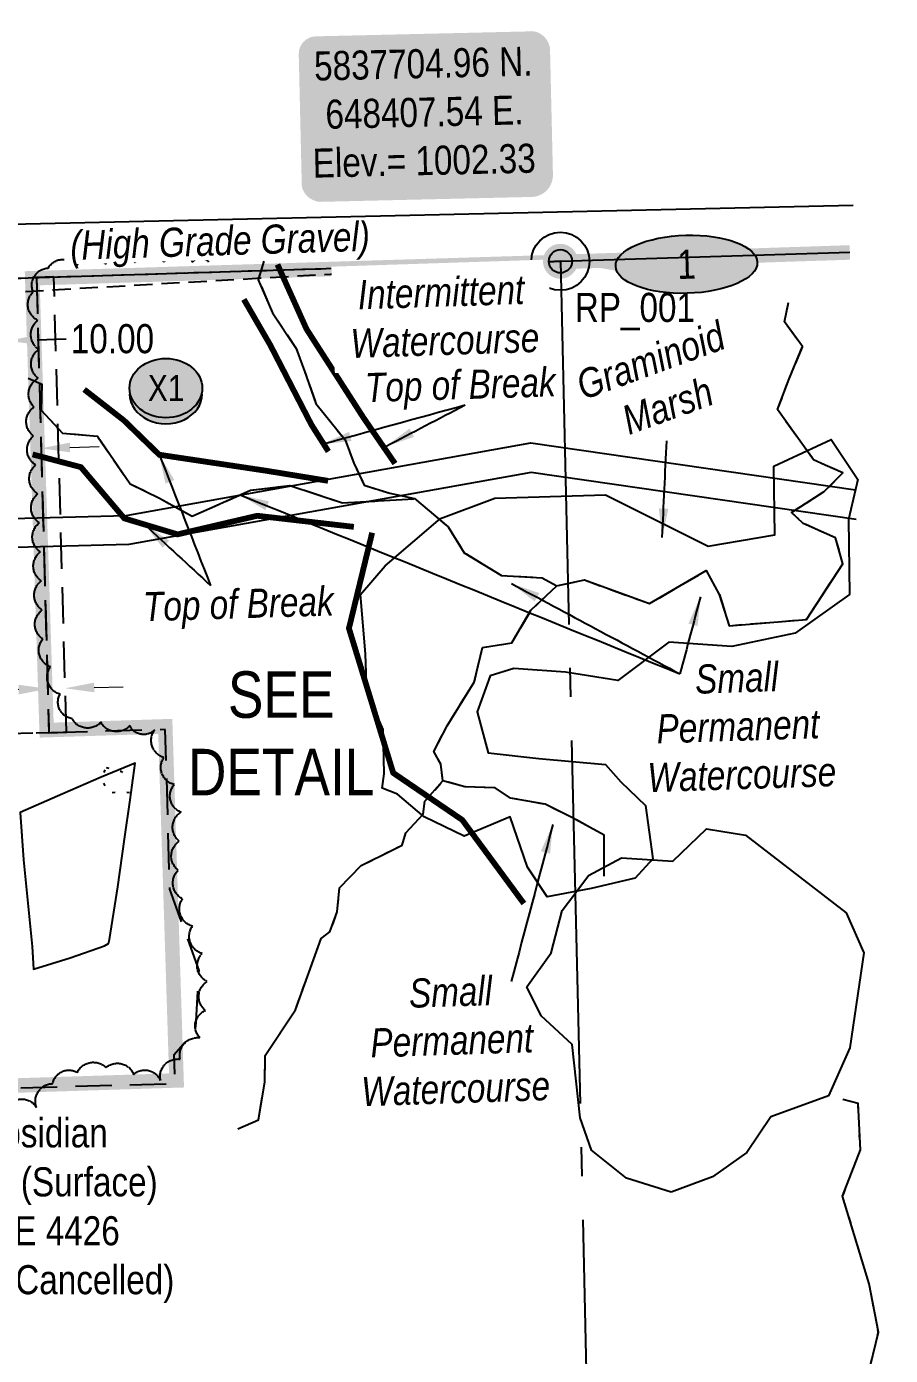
# Model space of a CAD drawing. Extents: x 647483 to 650733, y 5836505 to 5838421.
# Drawn here: x 648223.9 to 648521.1, y 5837328.4 to 5837785.7 of the extents above; entities that cross this region are included whole.
import ezdxf
from ezdxf.enums import TextEntityAlignment as Align

# ---------------------------------------------------------------- set-up
doc = ezdxf.new("R2010")
doc.units = 0
doc.header["$LTSCALE"] = 5
doc.header["$PDSIZE"] = 0.5
for name, pattern in [('0', [1, 1, 0]), ('CENTERLINEX3', [5, 2.5, -1, 0.5, -1]), ('foc-ACCESSROAD', [3.75, 2.5, -1.25]), ('foc-FLOWLINE', [3.75, 2.5, -1.25]), ('foc-QUARTERLINE', [33, 25, -3, 2, -3]), ('foc-TIELINE', [1.875, 1.25, -0.625]), ('foc-TOPO', [1, 0.2, -0.8]), ('foc-TOPO-ephemeral', [6.25, 3.125, -0.625, 0.625, -0.625, 0.625, -0.625]), ('foc-WHEELTRACKS', [2, 0.4, -1.6])]:
    doc.linetypes.add(name, pattern=pattern)
doc.layers.get('Defpoints').update_dxf_attribs({"color": 9})
for name, color, linetype in [('35', 37, 'Continuous'), ('AS-FENCE', 48, 'foc-FENCE'), ('C-AR', 13, 'foc-ACCESSROAD'), ('C-WS', 13, 'foc-ACCESSROAD'), ('DETAIL-T', 7, 'Continuous'), ('F-EZE', 190, 'foc-FLOWLINE'), ('F-RW', 190, 'Continuous'), ('L-MON', 1, 'Continuous'), ('L-SEC', 7, 'Continuous'), ('L-SECQ', 8, 'foc-QUARTERLINE'), ('L-TIE', 7, 'foc-TIELINE'), ('P-CROSSINGS', 250, 'Continuous'), ('P-ELEVATION', 7, 'Continuous'), ('P-TXT', 4, 'Continuous'), ('T-BUSH', 110, '0'), ('T-DRAW', 143, 'foc-TOPO-ephemeral'), ('T-LOW-AREA', 48, 'foc-TOPO'), ('T-WATER', 160, 'Continuous'), ('T-WATER-P3', 160, 'foc-WHEELTRACKS'), ('T-WATER-T', 170, 'Continuous'), ('WATERCOURSE', 146, 'foc-TIELINE'), ('WATERCOURSE-BANKS', 144, 'Continuous'), ('WETLAND', 143, 'Continuous'), ('WETLAND-T', 146, 'Continuous')]:
    doc.layers.add(name, color=color, linetype=linetype)
doc.layers.add('AS-FMA BOUNDARY', color=7, linetype='Continuous', true_color=0x008f47, transparency=0.7)
for name, color, linetype, lineweight in [('C-AR-T', 13, 'Continuous', 9), ('F-AR-T', 190, 'Continuous', 9), ('F-WS-T', 190, 'Continuous', 9), ('T-TEXT', 48, 'Continuous', 18)]:
    doc.layers.add(name, color=color, linetype=linetype, lineweight=lineweight)
doc.styles.add('80', font='ARIALN.TTF', dxfattribs={"height": 10})
doc.styles.add('80CG', font='ARIALN.TTF', dxfattribs={"height": 10})
doc.styles.add('80L', font='ARIALN.TTF', dxfattribs={"height": 10})
doc.styles.add('80LS', font='ARIALNI.TTF', dxfattribs={"height": 10})
doc.styles.add('Crossing', font='ARIALN.TTF', dxfattribs={"height": 10})
doc.styles.add('foc-LtypeFont', font='ARIALN.TTF', dxfattribs={"height": 7.35})
doc.linetypes.add('foc-FENCE', pattern='A,10,-1,["X",foc-LtypeFont,S=0.2,R=0,X=-0.625,Y=-0.75],-1.24', length=12.24)
doc.linetypes.add('foc-TOPO-flowdirection-NOLINE', pattern='A,0,[">",foc-LtypeFont,S=0.3,R=0,X=0,Y=-0.945],-20,[">",foc-LtypeFont,S=0.3,R=0,X=0,Y=-0.945],0', length=20)
doc.dimstyles.new('Compass 5 000', dxfattribs={"dimscale": 5, "dimtxt": 9, "dimasz": 2, "dimexe": 0.2, "dimexo": 0.0625, "dimgap": 0.5, "dimtad": 0, "dimtih": 1, "dimtoh": 1, "dimzin": 0, "dimdsep": 46, "dimtxsty": '80CG', "dimcen": 0.1, "dimse1": 1, "dimse2": 1, "dimclrd": 256, "dimclrt": 256, "dimaunit": 1, "dimadec": 4, "dimazin": 0, "dimtfac": 0.06, "dimtofl": 0, "dimtmove": 0, "dimatfit": 1, "dimfxl": 0.2, "dimtolj": 1, "dimtzin": 0, "dimlwd": -1, "dimarcsym": 0})

# ---------------------------------------------------------------- blocks, each defined once
blk = doc.blocks.new('fdia')
at = {"color": 255, "const_width": 1}
blk.add_lwpolyline([(-0.5, 0, 1), (0.5, 0, 1)], format="xyb", close=True, dxfattribs=at)
blk = doc.blocks.new('Fdiaa')
blk.add_blockref('fdia', (0, 0))
blk = doc.blocks.new('fdib')
at = {"color": 1, "const_width": 1.6}
blk.add_lwpolyline([(-0.4, 0, 1), (0.4, 0, 1)], format="xyb", close=True, dxfattribs=at)
at = {"color": 1}
blk.add_circle((0, 0), 0.8, dxfattribs=at)
blk = doc.blocks.new('Fdibb')
blk.add_blockref('fdib', (0, 0))
blk = doc.blocks.new('fdicc')
for name in ['Fdibb', 'Fdiaa']:
    blk.add_blockref(name, (0, 0))
blk = doc.blocks.new('FDI')
blk.add_blockref('fdicc', (0, 0))
blk = doc.blocks.new('*D391')
at = {"layer": 'Defpoints', "color": 0, "transparency": 16777216}
for p in [(648227.76, 5837681.3), (648233.76, 5837681.47), (648237.15, 5837557.99)]:
    blk.add_point(p, dxfattribs=at)
at = {"layer": 'F-AR-T', "transparency": 16777216}
for p, q in [((648221.16, 5837557.55), (648196.14, 5837556.86)), ((648247.14, 5837558.26), (648257.14, 5837558.54))]:
    blk.add_line(p, q, dxfattribs=at)
for points in [[(648247.1, 5837559.93), (648247.19, 5837556.6), (648237.15, 5837557.99)], [(648221.11, 5837559.21), (648221.2, 5837555.88), (648231.15, 5837557.82)]]:
    blk.add_solid(points, dxfattribs=at)
at = {"layer": 'F-AR-T', "transparency": 16777216, "insert": (648120.99, 5837556.86), "char_height": 10, "attachment_point": 5, "style": '80CG', "bg_fill": 3, "box_fill_scale": 1.1, "bg_fill_color": 256, "bg_fill_true_color": 13158600, "bg_fill_transparency": 0}
blk.add_mtext('\\A1;Fortis\\P6.00 Vegetation Control R/W\\PEZE 880172', dxfattribs=at)
blk = doc.blocks.new('*U434')
h = blk.add_hatch(color=254)
edge = h.paths.add_edge_path()
edge.add_line((-36.5, -28.5), (36.5, -28.5))
edge.add_arc((36.5, -22.5), 6, 270, 360)
edge.add_line((42.5, -22.5), (42.5, 21))
edge.add_arc((36.5, 21), 6, 0, 90)
edge.add_line((36.5, 27), (-36.5, 27))
edge.add_arc((-36.5, 21), 6, 90, 180)
edge.add_line((-42.5, 21), (-42.5, -22.5))
edge.add_arc((-36.5, -22.5), 6, 180, 270)
at = {"color": 1, "flags": 128}
blk.add_lwpolyline([(-36.5, -28.5, 3, 3, 0), (36.5, -28.5, 3, 3, 0.414214), (42.5, -22.5, 3, 3, 0), (42.5, 21, 3, 0, 0.414214), (36.5, 27, 0, 0, 0), (-36.5, 27, 0, 0, 0.414214), (-42.5, 21, 0, 0, 0), (-42.5, -22.5, 0, 3, 0.414214)], format="xyseb", close=True, dxfattribs=at)
blk.add_lwpolyline([(-15.41, -21.97, 0, 10, 0), (0, 0, 5, 5, 0)], format="xyseb", dxfattribs=at)
at = {"color": 1, "style": '80'}
blk.add_attdef('ENTER_TEXT_001', (-37.38, -4.99), '', height=10, dxfattribs=at)
blk = doc.blocks.new('*U456')
at = {"layer": 'P-ELEVATION'}
h = blk.add_hatch(color=111, dxfattribs=at)
h.dxf.hatch_style = 1
edge = h.paths.add_edge_path()
edge.add_ellipse((0, 0), major_axis=(-24.38, 0), ratio=0.410256, start_angle=0, end_angle=360)
at = {"layer": 'P-ELEVATION', "color": 7, "flags": 128}
blk.add_lwpolyline([(0, 0, 12.5, 0, 0), (-43.36, 2.22, 0, 0, 0)], format="xyseb", dxfattribs=at)
at = {"layer": 'P-ELEVATION', "color": 7}
blk.add_ellipse((0, 0), major_axis=(-24.38, 0), ratio=0.410256, dxfattribs=at)
at = {"layer": 'P-ELEVATION', "style": '80'}
blk.add_attdef('ELEVATION', text='', height=10, dxfattribs=at).set_placement((0, 0), align=Align.MIDDLE_CENTER)
blk = doc.blocks.new('*D569')
at = {"layer": 'Defpoints', "color": 0, "linetype": 'Continuous', "transparency": 16777216}
for p in [(648217.48, 5837677.59), (648207.78, 5837668.53), (648217.77, 5837668.86)]:
    blk.add_point(p, dxfattribs=at)
at = {"layer": 'P-TXT', "transparency": 16777216}
for p, q in [((648227.48, 5837677.93), (648237.47, 5837678.26)), ((648197.5, 5837676.92), (648187.5, 5837676.59))]:
    blk.add_line(p, q, dxfattribs=at)
at = {"layer": 'P-TXT', "linetype": 'Continuous', "transparency": 16777216}
for points in [[(648197.44, 5837678.59), (648197.55, 5837675.26), (648207.49, 5837677.26)], [(648227.42, 5837679.59), (648227.53, 5837676.26), (648217.48, 5837677.59)]]:
    blk.add_solid(points, dxfattribs=at)
at = {"layer": 'P-TXT', "linetype": 'Continuous', "transparency": 16777216, "insert": (648253.41, 5837678.26), "char_height": 10, "attachment_point": 5, "style": '80CG'}
blk.add_mtext('\\A1;10.00', dxfattribs=at)
blk = doc.blocks.new('xing2')
h = blk.add_hatch(color=50)
h.dxf.hatch_style = 1
edge = h.paths.add_edge_path()
edge.add_ellipse((0, 0), major_axis=(-12.5, 0), ratio=0.816297, start_angle=0, end_angle=360)
h = blk.add_hatch(color=250)
h.dxf.hatch_style = 1
edge = h.paths.add_edge_path()
edge.add_ellipse((0, -2.05), major_axis=(-12.5, 0), ratio=0.816297, start_angle=0, end_angle=180)
edge.add_line((12.5, -2.05), (12.5, 0))
edge.add_ellipse((0, 0), major_axis=(-12.5, 0), ratio=0.816297, start_angle=0, end_angle=180, ccw=False)
edge.add_line((-12.5, 0), (-12.5, -2.05))
at = {"color": 250}
blk.add_ellipse((0, 0), major_axis=(-12.5, 0), ratio=0.816297, dxfattribs=at)
blk.add_ellipse((0, -2.05), major_axis=(-12.5, 0), ratio=0.816297, start_param=0, end_param=3.141593, dxfattribs=at)
at = {"color": 250, "style": 'Crossing'}
blk.add_attdef('CROSSING', text='', height=9, dxfattribs=at).set_placement((0.09, 0.02), align=Align.MIDDLE_CENTER)
at = {"color": 250, "style": 'Crossing', "flags": 1}
for tag, p in [('OWNER', (0.09, -12.49)), ('DESCRIPTION', (0.09, -25.77)), ('LOCATION', (0.09, -39.3)), ('DWG_REF', (0.09, -52.84))]:
    blk.add_attdef(tag, text='', height=9, dxfattribs=at).set_placement(p, align=Align.MIDDLE_CENTER)

msp = doc.modelspace()

# ---------------------------------------------------------------- linework, layer by layer
at = {"layer": '35', "color": 3}
msp.add_circle((648407.536, 5837704.962), 9.997, dxfattribs=at)
at = {"layer": 'AS-FENCE', "flags": 128}
msp.add_lwpolyline([(648225.771, 5837469.158), (648226.225, 5837461.349), (648238.836, 5837465.225), (648250.694, 5837469.387), (648252.107, 5837470.121), (648252.446, 5837471.542), (648255.253, 5837489.654), (648257.558, 5837506.003), (648259.556, 5837519.623), (648261.285, 5837532.233), (648249.53, 5837527.4), (648236.37, 5837521.692), (648221.616, 5837515.216), (648222.849, 5837498.94)], close=True, dxfattribs=at)
at = {"layer": 'AS-FMA BOUNDARY', "linetype": 'CENTERLINEX3', "const_width": 4.999, "flags": 128}
msp.add_lwpolyline([(647627.863, 5836713.762), (647625.546, 5836813.741), (647605.789, 5837664.692), (647605.555, 5837674.756), (647605.435, 5837679.938), (648011.875, 5837692.504), (648205.712, 5837698.492), (648205.876, 5837693.316), (648206.196, 5837683.255), (648210.649, 5837542.95), (648149.712, 5837541.016), (648152.192, 5837462.904), (648153.581, 5837419.14), (648167.645, 5837419.587), (648275.457, 5837423.009), (648271.588, 5837544.885), (648236.764, 5837543.779), (648230.763, 5837543.588), (648225.826, 5837699.115), (648231.827, 5837699.3), (648407.144, 5837704.724), (648507.094, 5837708)], dxfattribs=at)
at = {"layer": 'C-AR', "flags": 128}
msp.add_lwpolyline([(648207.159, 5837698.759), (648227.267, 5837699.382), (648231.566, 5837542.693), (648211.458, 5837542.141)], close=True, dxfattribs=at)
at = {"layer": 'C-AR-T'}
msp.add_line((648238.807, 5837640.884), (648248.799, 5837641.201), dxfattribs=at)
msp.add_solid([(648238.754, 5837642.549), (648238.859, 5837639.219), (648228.814, 5837640.567)], dxfattribs=at)
at = {"layer": 'C-WS', "flags": 128}
msp.add_lwpolyline([(648210.516, 5837583.97), (648042.782, 5837579.365), (648046.073, 5837459.445), (648151.933, 5837462.35), (648153.133, 5837418.61), (648274.953, 5837421.952), (648274.679, 5837431.925), (648282.029, 5837440.578), (648283.25, 5837460.896), (648273.118, 5837488.828), (648271.609, 5837543.791), (648212.011, 5837542.156), (648211.458, 5837542.141)], close=True, dxfattribs=at)
at = {"layer": 'F-EZE'}
msp.add_lwpolyline([(648227.267, 5837699.382), (648231.566, 5837542.693), (648237.562, 5837542.857), (648233.262, 5837699.567)], close=True, dxfattribs=at)
at = {"layer": 'F-RW', "flags": 128}
msp.add_lwpolyline([(648509.259, 5837616.103), (648397.526, 5837632.296), (648259.108, 5837607.477), (647608.74, 5837590.303), (647608.507, 5837600.357), (648258.082, 5837617.511), (648397.355, 5837642.483), (648509.018, 5837626.3)], dxfattribs=at)
at = {"layer": 'L-SEC'}
for p, q in [((648012.395, 5837713.099), (648508.321, 5837724.292)), ((648407.536, 5837704.962), (648507.09, 5837708.156)), ((647606.668, 5837680.17), (648407.536, 5837704.962))]:
    msp.add_line(p, q, dxfattribs=at)
at = {"layer": 'L-SECQ'}
msp.add_line((648407.536, 5837704.962), (648427.198, 5836862.477), dxfattribs=at)
at = {"layer": 'L-TIE'}
for p, q in [((648206.412, 5837698.724), (648407.536, 5837704.962)), ((648407.536, 5837704.962), (648207.302, 5837693.562))]:
    msp.add_line(p, q, dxfattribs=at)
at = {"layer": 'T-BUSH', "flags": 128}
msp.add_lwpolyline([(647928.591, 5837690.732, -0.5205671), (647938.585, 5837690.992, -0.5205671), (647948.578, 5837691.251, -0.5205671), (647958.574, 5837691.405, -0.5205671), (647968.571, 5837691.451, -0.5205671), (647978.568, 5837691.498, -0.5205671), (647988.561, 5837691.756, -0.5205671), (647998.553, 5837692.083, -0.5205671), (648008.547, 5837692.316, -0.5205671), (648018.542, 5837692.491, -0.5205671), (648028.538, 5837692.665, -0.5205671), (648038.534, 5837692.795, -0.5205671), (648048.53, 5837692.924, -0.5205671), (648058.516, 5837693.359, -0.5205671), (648068.5, 5837693.876, -0.5205671), (648078.491, 5837694.209, -0.5205671), (648088.483, 5837694.542, -0.5205671), (648098.452, 5837695.271, -0.5205671), (648108.418, 5837696.061, -0.5205671), (648117.979, 5837694.372, -0.5205671), (648127.974, 5837694.582, -0.5205671), (648137.97, 5837694.763, -0.5205671), (648147.965, 5837694.924, -0.5205671), (648157.959, 5837695.18, -0.5205671), (648167.913, 5837696.004, -0.5205671), (648177.843, 5837696.945, -0.5205671), (648187.795, 5837696.12, -0.5205671), (648196.01, 5837692.948, -0.5205671), (648199.536, 5837683.758, -0.5205671), (648200.447, 5837673.802, -0.5205671), (648201.357, 5837663.847, -0.5205671), (648200.68, 5837653.904, -0.5205671), (648200.465, 5837643.94, -0.5205671), (648200.963, 5837633.955, -0.5205671), (648201.458, 5837623.971, -0.5205671), (648201.89, 5837613.983, -0.5205671), (648202.217, 5837603.992, -0.5205671), (648201.82, 5837594.013, -0.5205671), (648200.249, 5837584.192, -0.5205671), (648198.329, 5837574.434, -0.5205671), (648197.569, 5837564.466, -0.5205671), (648196.557, 5837554.522, -0.5205671), (648195.431, 5837544.588, -0.5205671), (648194.418, 5837534.643, -0.5205671), (648190.268, 5837534.808, -0.5205671), (648181.216, 5837538.345, -0.5205671), (648172.195, 5837534.035, -0.5205671), (648163.175, 5837529.726, -0.5205671), (648154.154, 5837525.416, -0.5205671), (648154.536, 5837515.839, -0.5205671), (648155.572, 5837505.896, -0.5205671), (648161.943, 5837499.072, -0.5205671), (648168.285, 5837492.741, -0.5205671), (648164.73, 5837483.397, -0.5205671), (648162.574, 5837473.665, -0.5205671), (648165.438, 5837466.067, -0.5205671), (648174.246, 5837461.337, -0.5205671), (648183.055, 5837456.611, -0.5205671), (648186.948, 5837449.69, -0.5205671), (648180.968, 5837445.525, -0.5205671), (648174.923, 5837453.364, -0.5205671), (648168.647, 5837461.077, -0.5205671), (648160.395, 5837465.223, -0.5205671), (648150.427, 5837464.465, -0.5205671), (648140.459, 5837463.706, -0.5205671), (648130.472, 5837463.579, -0.5205671), (648120.972, 5837465.689, -0.5205671), (648111.014, 5837465.542, -0.5205671), (648101.039, 5837464.892, -0.5205671), (648091.317, 5837465.738, -0.5205671), (648081.926, 5837467.656, -0.5205671), (648072.041, 5837466.164, -0.5205671), (648062.379, 5837463.697, -0.5205671), (648052.601, 5837462.479, -0.5205671), (648042.611, 5837462.857, -0.5205671), (648041.801, 5837454.185, -0.5205671), (648042.32, 5837444.201, -0.5205671), (648042.752, 5837434.217, -0.5205671), (648042.385, 5837424.226, -0.5205671), (648042.334, 5837414.239, -0.5205671), (648042.909, 5837404.259, -0.5205671), (648043.485, 5837394.278, -0.5205671), (648044.432, 5837384.331, -0.5205671), (648045.55, 5837374.398, -0.5205671), (648046.14, 5837364.42, -0.5205671), (648046.153, 5837354.423, -0.5205671), (648046.405, 5837344.43, -0.5205671), (648046.704, 5837334.437, -0.5205671), (648051.433, 5837329.34, -0.5205671), (648061.405, 5837330.036, -0.5205671), (648071.378, 5837330.739, -0.5205671), (648081.355, 5837331.359, -0.5205671), (648091.339, 5837331.884, -0.5205671), (648101.317, 5837332.489, -0.5205671), (648111.286, 5837333.229, -0.5205671), (648121.258, 5837333.945, -0.5205671), (648131.235, 5837334.575, -0.5205671), (648141.211, 5837335.22, -0.5205671), (648151.187, 5837335.88, -0.5205671), (648161.147, 5837336.734, -0.5205671), (648168.443, 5837340.248, -0.5205671), (648169.265, 5837350.212, -0.5205671), (648169.932, 5837360.183, -0.5205671), (648170.229, 5837370.176, -0.5205671), (648170.454, 5837380.17, -0.5205671), (648170.55, 5837390.167, -0.5205671), (648170.909, 5837400.153, -0.5205671), (648171.583, 5837410.128, -0.5205671), (648173.311, 5837419.617, -0.5205671), (648181.603, 5837425.202, -0.5205671), (648191.415, 5837424.892, -0.5205671), (648201.161, 5837422.668, -0.5205671), (648210.791, 5837420.024, -0.5205671), (648217.303, 5837414.253, -0.5205671), (648227.288, 5837413.747, -0.5205671), (648232.862, 5837421.909, -0.5205671), (648241.313, 5837425.783, -0.5205671), (648251.174, 5837427.429, -0.5205671), (648260.72, 5837425.083, -0.5205671), (648269.926, 5837422.976, -0.5205671), (648276.69, 5837430.336, -0.5205671), (648283.455, 5837437.697, -0.5205671), (648285.425, 5837447.095, -0.5205671), (648286.025, 5837457.074, -0.5205671), (648284.336, 5837466.723, -0.5205671), (648280.944, 5837476.127, -0.5205671), (648277.551, 5837485.531, -0.5205671), (648276.08, 5837495.379, -0.5205671), (648276.419, 5837505.353, -0.5205671), (648277, 5837515.334, -0.5205671), (648274.666, 5837524.845, -0.5205671), (648271.131, 5837534.193, -0.5205671), (648267.919, 5837543.661, -0.5205671), (648259.355, 5837545.128, -0.5205671), (648249.43, 5837546.317, -0.5205671), (648239.506, 5837547.521, -0.5205671), (648235.395, 5837555.973, -0.5205671), (648232.065, 5837565.399, -0.5205671), (648229.461, 5837574.959, -0.5205671), (648229.217, 5837584.953, -0.5205671), (648228.952, 5837594.947, -0.5205671), (648228.615, 5837604.938, -0.5205671), (648228.279, 5837614.93, -0.5205671), (648227.743, 5837624.911, -0.5205671), (648227.041, 5837634.884, -0.5205671), (648226.247, 5837644.849, -0.5205671), (648226.448, 5837654.782, -0.5205671), (648227.884, 5837664.676, -0.5205671), (648228.094, 5837674.637, -0.5205671), (648227.765, 5837684.629, -0.5205671), (648226.127, 5837694.462, -0.5205671), (648231.287, 5837702.641, -0.5205671), (648241.107, 5837703.472, -0.5205671), (648251.09, 5837703.996, -0.5205671), (648261.073, 5837704.52, -0.5205671), (648271.064, 5837704.747, -0.5205671), (648281.061, 5837704.716, -0.5205671), (648286.48, 5837704.699, -0.5205671)], format="xyb", dxfattribs=at)
at = {"layer": 'T-DRAW', "flags": 128}
msp.add_lwpolyline([(648296.507, 5837406.374), (648303.614, 5837409.453), (648305.864, 5837422.364), (648305.983, 5837431.602), (648316.406, 5837447.355), (648325.17, 5837471.873), (648328.25, 5837474.123), (648330.737, 5837480.993), (648331.566, 5837489.284), (648339.028, 5837496.983), (648349.688, 5837502.313), (648353.123, 5837503.971), (648354.307, 5837508.235), (648360.348, 5837514.631), (648360.94, 5837519.131), (648366.981, 5837526.001)], dxfattribs=at)
at = {"layer": 'T-DRAW', "linetype": 'foc-TOPO-flowdirection-NOLINE', "flags": 128}
msp.add_lwpolyline([(648296.507, 5837406.374), (648303.614, 5837409.453), (648305.864, 5837422.364), (648305.983, 5837431.602), (648316.406, 5837447.355), (648325.17, 5837471.873), (648328.25, 5837474.123), (648330.737, 5837480.993), (648331.566, 5837489.284), (648339.028, 5837496.983), (648349.688, 5837502.313), (648353.123, 5837503.971), (648354.307, 5837508.235), (648360.348, 5837514.631), (648360.94, 5837519.131), (648366.981, 5837526.001)], dxfattribs=at)
at = {"layer": 'T-LOW-AREA', "flags": 128}
msp.add_lwpolyline([(648251.197, 5837530.674), (648256.252, 5837529.435), (648260.348, 5837526.339), (648259.591, 5837522.014), (648255.956, 5837522.308), (648252.189, 5837521.937), (648249.727, 5837526.734)], close=True, dxfattribs=at)
at = {"layer": 'T-WATER'}
msp.add_lwpolyline([(648445.677, 5837384.59), (648430.332, 5837389.332), (648418.181, 5837399.027), (648414.317, 5837410.148), (648411.55, 5837435.347), (648400.908, 5837445.235), (648395.979, 5837455.247), (648404.39, 5837466.918), (648408.18, 5837481.456), (648412.511, 5837487.27), (648417.229, 5837493.601), (648428.526, 5837499.667), (648446.189, 5837498.481), (648457.799, 5837509.634), (648471.205, 5837507.4), (648505.891, 5837480.733), (648511.891, 5837466.946), (648507.17, 5837434.181), (648499.742, 5837417.736), (648479.913, 5837410.481), (648471.653, 5837398.233), (648459.857, 5837389.776), (648445.677, 5837384.59)], close=True, dxfattribs=at)
at = {"layer": 'T-WATER-P3', "flags": 128}
msp.add_lwpolyline([(648521.082, 5837114.263), (648508.002, 5837130.522), (648496.009, 5837138.445), (648489.578, 5837152.664), (648497.542, 5837221.551), (648514.629, 5837244.438), (648513.162, 5837320.815), (648516.967, 5837336.381), (648513.745, 5837353.045), (648504.635, 5837383.157), (648510.753, 5837399.083), (648509.932, 5837415.067), (648503.102, 5837416.856)], dxfattribs=at)
at = {"layer": 'T-WATER-P3', "linetype": 'foc-TOPO-flowdirection-NOLINE', "flags": 128}
msp.add_lwpolyline([(648521.082, 5837114.263), (648508.002, 5837130.522), (648496.009, 5837138.445), (648489.578, 5837152.664), (648497.542, 5837221.551), (648514.629, 5837244.438), (648513.162, 5837320.815), (648516.967, 5837336.381), (648513.745, 5837353.045), (648504.635, 5837383.157), (648510.753, 5837399.083), (648509.932, 5837415.067), (648504.751, 5837416.424)], dxfattribs=at)
at = {"layer": 'WATERCOURSE', "flags": 128}
for points in [[(648305.476, 5837705.011), (648303.581, 5837698.568), (648308.508, 5837687.273), (648316.619, 5837674.917), (648319.499, 5837667.109), (648323.441, 5837656.042), (648333.523, 5837643.459), (648336.479, 5837635.499), (648340.042, 5837627.919), (648348.835, 5837625.19), (648357.374, 5837623.337), (648368.876, 5837613.531), (648374.443, 5837604.647), (648387.234, 5837596.83), (648401.211, 5837596.001), (648406.067, 5837593.395)], [(648406.185, 5837593.277), (648415.779, 5837595.29), (648438.165, 5837587.118), (648457.708, 5837598.488), (648462.209, 5837590.316), (648465.644, 5837579.537), (648492.175, 5837581.669), (648504.73, 5837600.857), (648502.243, 5837609.74), (648491.109, 5837614.715), (648487.082, 5837618.505), (648498.334, 5837625.73), (648504.73, 5837632.126), (648498.689, 5837634.732), (648494.662, 5837636.627), (648482.226, 5837653.92), (648486.253, 5837664.461), (648490.872, 5837675.595), (648484.595, 5837684.123), (648486.016, 5837690.755)], [(648224.366, 5837664.684), (648229.142, 5837662.637), (648228.914, 5837653.768), (648236.191, 5837645.809), (648248.244, 5837644.823), (648259.484, 5837628.31), (648269.624, 5837623.459), (648280.83, 5837617.2), (648300.915, 5837626.127), (648314.451, 5837627.825), (648332.547, 5837621.809), (648357.095, 5837623.168)], [(648422.649, 5837493.311), (648422.649, 5837507.406), (648411.515, 5837513.565), (648402.277, 5837518.065), (648390.314, 5837520.197), (648385.103, 5837523.751), (648374.68, 5837524.106), (648367.099, 5837526.12), (648366.389, 5837531.923), (648364.02, 5837536.187), (648368.521, 5837545.07), (648377.877, 5837560.113), (648380.72, 5837572.075), (648390.788, 5837573.615), (648397.421, 5837584.867), (648406.304, 5837593.277)]]:
    msp.add_lwpolyline(points, dxfattribs=at)
at = {"layer": 'WATERCOURSE', "linetype": 'foc-TOPO-flowdirection-NOLINE', "flags": 128}
for points in [[(648305.476, 5837705.011), (648303.581, 5837698.568), (648308.508, 5837687.273), (648316.619, 5837674.917), (648319.499, 5837667.109), (648323.441, 5837656.042), (648333.523, 5837643.459), (648336.479, 5837635.499), (648340.042, 5837627.919), (648348.835, 5837625.19), (648357.374, 5837623.337), (648368.876, 5837613.531), (648374.443, 5837604.647), (648387.234, 5837596.83), (648401.211, 5837596.001), (648406.067, 5837593.395)], [(648406.185, 5837593.277), (648415.779, 5837595.29), (648438.165, 5837587.118), (648457.708, 5837598.488), (648462.209, 5837590.316), (648465.644, 5837579.537), (648492.175, 5837581.669), (648504.73, 5837600.857), (648502.243, 5837609.74), (648491.109, 5837614.715), (648487.082, 5837618.505), (648498.334, 5837625.73), (648504.73, 5837632.126), (648498.689, 5837634.732), (648494.662, 5837636.627), (648482.226, 5837653.92), (648486.253, 5837664.461), (648490.872, 5837675.595), (648484.595, 5837684.123), (648486.016, 5837690.755)], [(648224.366, 5837664.684), (648229.142, 5837662.637), (648228.914, 5837653.768), (648236.191, 5837645.809), (648248.244, 5837644.823), (648259.484, 5837628.31), (648269.624, 5837623.459), (648280.83, 5837617.2), (648300.915, 5837626.127), (648314.451, 5837627.825), (648332.547, 5837621.809), (648357.095, 5837623.168)], [(648422.649, 5837493.311), (648422.649, 5837507.406), (648411.515, 5837513.565), (648402.277, 5837518.065), (648390.314, 5837520.197), (648385.103, 5837523.751), (648374.68, 5837524.106), (648367.099, 5837526.12), (648366.389, 5837531.923), (648364.02, 5837536.187), (648368.521, 5837545.07), (648377.877, 5837560.113), (648380.72, 5837572.075), (648390.788, 5837573.615), (648397.421, 5837584.867), (648406.304, 5837593.277)]]:
    msp.add_lwpolyline(points, dxfattribs=at)
at = {"layer": 'WATERCOURSE-BANKS', "const_width": 1.999}
for points in [[(648310.19, 5837703.869), (648320.188, 5837681.625), (648339.735, 5837651.182), (648350.632, 5837635.342)], [(648298.619, 5837691.848), (648307.718, 5837676.121), (648321.873, 5837648.71), (648327.715, 5837639.498)], [(648243.685, 5837660.843), (648257.39, 5837650.171), (648269.523, 5837638.375), (648306.258, 5837632.87), (648327.602, 5837629.388)], [(648336.477, 5837613.548), (648303.225, 5837617.368), (648275.814, 5837610.964), (648257.503, 5837616.469), (648242.562, 5837634.106), (648225.935, 5837638.487)], [(648394.973, 5837483.903), (648373.773, 5837512.668), (648350.015, 5837528.861), (648334.781, 5837578.613), (648342.771, 5837611.533)]]:
    msp.add_lwpolyline(points, dxfattribs=at)
at = {"layer": 'WETLAND'}
msp.add_lwpolyline([(648384.98, 5837623.472), (648423.08, 5837624.531), (648458.358, 5837606.892), (648481.289, 5837610.772), (648480.936, 5837634.409), (648500.691, 5837643.581), (648509.864, 5837629.822), (648506.689, 5837616.064), (648507.041, 5837590.311), (648488.344, 5837576.906), (648466.472, 5837572.32), (648444.882, 5837573.819), (648427.314, 5837560.678), (648409.322, 5837563.5), (648391.539, 5837564.816), (648383.364, 5837562.325), (648378.903, 5837549.877), (648382.698, 5837535.735), (648400.15, 5837533.867), (648423.08, 5837531.75), (648428.372, 5837525.753), (648436.839, 5837517.639), (648439.308, 5837499.294), (648433.311, 5837492.592), (648418.141, 5837489.064), (648402.972, 5837486.242), (648396.269, 5837496.472), (648390.272, 5837513.758), (648374.397, 5837507.056), (648360.638, 5837513.758), (648351.466, 5837521.519), (648346.174, 5837523.636), (648346.88, 5837528.575), (648346.527, 5837543.745), (648340.883, 5837556.797), (648340.53, 5837569.85), (648338.766, 5837590.311), (648347.233, 5837600.189), (648366.283, 5837616.417), (648384.98, 5837623.472)], close=True, dxfattribs=at)

# ---------------------------------------------------------------- block references
at = {"layer": 'DETAIL-T', "color": 1}
ref = msp.add_blockref('*U434', (648360.473, 5837756.247), dxfattribs=dict(at, xscale=0.9997110999999999, yscale=0.9997110999999999, zscale=0.9997110999999999, rotation=1.326774081476618))
ref.add_attrib('ENTER_TEXT_001', '5837704.96 N.', (648322.902, 5837767.149), dxfattribs={"layer": '0', "color": 1, "height": 9.99711, "rotation": 1.32677, "style": '80'})
ref.add_attrib('ENTER_TEXT_002', '648407.54 E.', (648326.81, 5837750.532), dxfattribs={"layer": '0', "color": 1, "height": 9.99711, "rotation": 1.32677, "style": '80'})
ref.add_attrib('ENTER_TEXT_003', 'Elev.= 1002.33', (648322.434, 5837733.724), dxfattribs={"layer": '0', "color": 1, "height": 9.99711, "rotation": 1.32677, "style": '80'})

# ---------------------------------------------------------------- texts
at = {"layer": '35', "color": 3, "style": '80'}
msp.add_attdef('RP_001', (648412.48, 5837684.091), 'RP', height=9.9971, dxfattribs=at)
at = {"layer": 'DETAIL-T', "color": 3, "insert": (648311.469, 5837542.485), "char_height": 15.9954, "width": 63.61774, "attachment_point": 5, "style": '80CG'}
msp.add_mtext('SEE\\PDETAIL', dxfattribs=at)
at = {"layer": 'F-WS-T', "insert": (648229.199, 5837409.953), "char_height": 9.99704, "width": 90.42797, "attachment_point": 2, "line_spacing_factor": 1.010641, "style": '80CG'}
msp.add_mtext('Obsidian \\P14-33 (Surface) \\PROE 4426\\P(To be Cancelled)', dxfattribs=at)
at = {"layer": 'T-TEXT', "char_height": 9.99711, "attachment_point": 1, "rotation": 1.77309, "style": '80L'}
for insert in [(648339.4, 5837666.438), (648263.021, 5837591.008)]:
    msp.add_mtext_dynamic_manual_height_columns('\\pi0.75303;{\\fArial Narrow|b0|i1|c0|p34;Top of Break}', width=66.26224, gutter_width=49.971, heights=[0], dxfattribs=dict(at, insert=insert))
at = {"layer": 'T-WATER-T', "char_height": 9.99711, "attachment_point": 1, "rotation": 1.87707, "style": '80L'}
for s, width, gutter_width, insert in [('\\pi18.20387;{\\fArial Narrow|b0|i1|c0|p34;Small \\P\\pi4.40158;Permanent \\P\\pi0.75666;Watercourse}', 64.71471, 49.971, (648435.511, 5837565.489)), ('\\pi18.21322;{\\fArial Narrow|b0|i1|c0|p34;Small \\P\\pi4.41094;Permanent \\P\\pi0.76601;Watercourse}', 64.73341, 49.986, (648337.053, 5837457.398))]:
    msp.add_mtext_dynamic_manual_height_columns(s, width=width, gutter_width=gutter_width, heights=[0], dxfattribs=dict(at, insert=insert))
at = {"layer": 'WETLAND-T', "insert": (648416.172, 5837668.052), "char_height": 9.99711, "width": 43.45034, "attachment_point": 1, "rotation": 20, "style": '80L'}
msp.add_mtext('\\pi-4.41325;{\\fArial Narrow|b0|i1|c0|p34;Graminoid \\P\\pi6.2351;Marsh}', dxfattribs=at)

# ---------------------------------------------------------------- leaders
at = {"layer": 'T-TEXT', "path_type": 1}
for points in [[(648325.609, 5837642.028), (648374.739, 5837655.51)], [(648347.555, 5837641.317), (648374.739, 5837655.51)], [(648269.523, 5837638.375), (648287.184, 5837593.34)], [(648264.461, 5837614.377), (648287.184, 5837593.34)]]:
    msp.add_leader(points, dimstyle='Compass 5 000', override={"dimgap": 0.5, "dimtad": 0}, dxfattribs=at)
at = {"layer": 'T-WATER-T', "path_type": 1}
for points in [[(648297.384, 5837624.558), (648448.658, 5837562.955)], [(648455.727, 5837589.488), (648448.658, 5837562.955)], [(648404.956, 5837511.15), (648390.62, 5837457.02)]]:
    msp.add_leader(points, dimstyle='Compass 5 000', dxfattribs=at)
msp.add_leader([(648390.686, 5837594.038), (648448.658, 5837562.955)], dimstyle='Compass 5 000', override={"dimgap": 0.5, "dimtad": 0}, dxfattribs=at)
at = {"layer": 'WETLAND-T', "path_type": 1}
msp.add_leader([(648442.564, 5837609.84), (648444.125, 5837643.146)], dimstyle='Compass 5 000', override={"dimgap": 0.5, "dimtad": 0}, dxfattribs=at)

# ---------------------------------------------------------------- next in the draw order: texts
at = {"layer": 'T-TEXT', "insert": (648290.269, 5837717.012), "char_height": 10, "width": 104.46845, "attachment_point": 2, "rotation": 1.77307, "style": '80LS', "bg_fill": 3, "box_fill_scale": 1.15, "bg_fill_color": 256, "bg_fill_transparency": 0}
msp.add_mtext('(High Grade Gravel)', dxfattribs=at)

# ---------------------------------------------------------------- next in the draw order: dimensions: what is measured, and where the dimension line sits
at = {"layer": 'F-AR-T'}
dim = msp.add_linear_dim(base=(648237.147, 5837557.987), p1=(648227.763, 5837681.305), p2=(648233.759, 5837681.469), angle=1.57191, text='Fortis\\P6.00 Vegetation Control R/W\\PEZE 880172', dimstyle='Compass 5 000', override={"dimtfill": 1}, dxfattribs=at)
dim.commit()
dim.dimension.update_dxf_attribs({"geometry": '*D391', "text_midpoint": (648120.99, 5837556.862), "dimtype": 161})

# ---------------------------------------------------------------- next in the draw order: block references
at = {"layer": 'P-CROSSINGS', "linetype": 'Continuous'}
msp.add_blockref('xing2', (648271.802, 5837661.31), dxfattribs=at).add_auto_attribs({'CROSSING': 'X1'})

# ---------------------------------------------------------------- next in the draw order: texts
at = {"layer": 'T-WATER-T', "insert": (648333.902, 5837698.277), "char_height": 9.99711, "attachment_point": 1, "rotation": 1.87707, "style": '80L', "bg_fill": 2}
msp.add_mtext_dynamic_manual_height_columns('\\pi3.76398;{\\fArial Narrow|b0|i1|c0|p34;Intermittent\\P\\pi0.75666;Watercourse}', width=64.71471, gutter_width=49.971, heights=[0], dxfattribs=at)

# ---------------------------------------------------------------- next in the draw order: dimensions: what is measured, and where the dimension line sits
at = {"layer": 'P-TXT', "linetype": 'Continuous'}
dim = msp.add_aligned_dim(p1=(648207.782, 5837668.53), p2=(648217.773, 5837668.864), distance=8.734, text='10.00', dimstyle='Compass 5 000', dxfattribs=at)
dim.commit()
dim.dimension.update_dxf_attribs({"geometry": '*D569', "text_midpoint": (648253.408, 5837678.262)})

# ---------------------------------------------------------------- next in the draw order: block references
at = {"layer": 'L-MON', "color": 1, "xscale": 0.9997110999999999, "yscale": 0.9997110999999999, "zscale": 0.9997110999999999, "rotation": 1.571910803233727}
msp.add_blockref('*U456', (648450.928, 5837703.928), dxfattribs=at).add_auto_attribs({'ELEVATION': '1'})
at = {"layer": 'L-MON', "color": 2, "xscale": 4.999999999999683, "yscale": 4.999999999999683, "zscale": 4.999999999999683}
msp.add_blockref('FDI', (648407.536, 5837704.962), dxfattribs=at)

doc.saveas('drawing.dxf')
